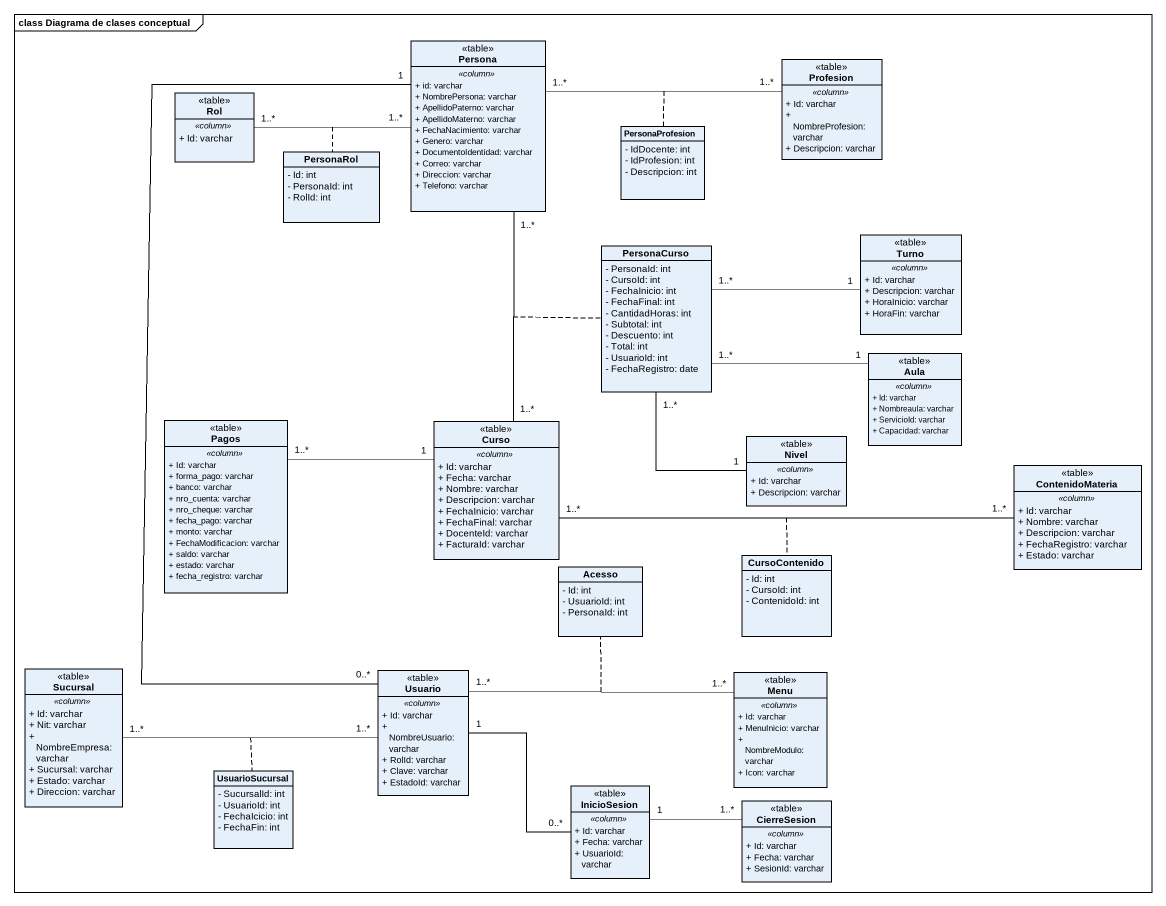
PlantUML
@startuml
mainframe class Diagrama de clases conceptual
hide circle
hide empty members
skinparam classAttributeIconSize 0
class Persona <<table>> {
  .. <<column>> ..
  + id: varchar
  + NombrePersona: varchar
  + ApellidoPaterno: varchar
  + ApellidoMaterno: varchar
  + FechaNacimiento: varchar
  + Genero: varchar
  + DocumentoIdentidad: varchar
  + Correo: varchar
  + Direccion: varchar
  + Telefono: varchar
}
class Profesion <<table>> {
  .. <<column>> ..
  + Id: varchar
  + NombreProfesion: varchar
  + Descripcion: varchar
}
class Rol <<table>> {
  .. <<column>> ..
  + Id: varchar
}
class PersonaRol {
  - Id: int
  - PersonaId: int
  - RolId: int
}
class PersonaProfesion {
  - IdDocente: int
  - IdProfesion: int
  - Descripcion: int
}
class Turno <<table>> {
  .. <<column>> ..
  + Id: varchar
  + Descripcion: varchar
  + HoraInicio: varchar
  + HoraFin: varchar
}
class PersonaCurso {
  - PersonaId: int
  - CursoId: int
  - FechaInicio: int
  - FechaFinal: int
  - CantidadHoras: int
  - Subtotal: int
  - Descuento: int
  - Total: int
  - UsuarioId: int
  - FechaRegistro: date
}
class Aula <<table>> {
  .. <<column>> ..
  + Id: varchar
  + Nombreaula: varchar
  + ServicioId: varchar
  + Capacidad: varchar
}
class Pagos <<table>> {
  .. <<column>> ..
  + Id: varchar
  + forma_pago: varchar
  + banco: varchar
  + nro_cuenta: varchar
  + nro_cheque: varchar
  + fecha_pago: varchar
  + monto: varchar
  + FechaModificacion: varchar
  + saldo: varchar
  + estado: varchar
  + fecha_registro: varchar
}
class Curso <<table>> {
  .. <<column>> ..
  + Id: varchar
  + Fecha: varchar
  + Nombre: varchar
  + Descripcion: varchar
  + FechaInicio: varchar
  + FechaFinal: varchar
  + DocenteId: varchar
  + FacturaId: varchar
}
class Nivel <<table>> {
  .. <<column>> ..
  + Id: varchar
  + Descripcion: varchar
}
class ContenidoMateria <<table>> {
  .. <<column>> ..
  + Id: varchar
  + Nombre: varchar
  + Descripcion: varchar
  + FechaRegistro: varchar
  + Estado: varchar
}
class CursoContenido {
  - Id: int
  - CursoId: int
  - ContenidoId: int
}
class Acesso {
  - Id: int
  - UsuarioId: int
  - PersonaId: int
}
class Sucursal <<table>> {
  .. <<column>> ..
  + Id: varchar
  + Nit: varchar
  + NombreEmpresa: varchar
  + Sucursal: varchar
  + Estado: varchar
  + Direccion: varchar
}
class Usuario <<table>> {
  .. <<column>> ..
  + Id: varchar
  + NombreUsuario: varchar
  + RolId: varchar
  + Clave: varchar
  + EstadoId: varchar
}
class Menu <<table>> {
  .. <<column>> ..
  + Id: varchar
  + MenuInicio: varchar
  + NombreModulo: varchar
  + Icon: varchar
}
class UsuarioSucursal {
  - SucursalId: int
  - UsuarioId: int
  - FechaIcicio: int
  - FechaFin: int
}
class InicioSesion <<table>> {
  .. <<column>> ..
  + Id: varchar
  + Fecha: varchar
  + UsuarioId: varchar
}
class CierreSesion <<table>> {
  .. <<column>> ..
  + Id: varchar
  + Fecha: varchar
  + SesionId: varchar
}
Persona "1..*" -- "1..*" Curso
(Persona, Curso) .. PersonaCurso
Persona "1" -- "0..*" Usuario
Profesion "1..*" -left- "1..*" Persona
(Profesion, Persona) .. PersonaProfesion
Rol "1..*" -right- "1..*" Persona
(Rol, Persona) .. PersonaRol
Turno "1" -left- "1..*" PersonaCurso
Aula "1" -left- "1..*" PersonaCurso
Pagos "1..*" -right- "1" Curso
Curso "1..*" -right- "1..*" ContenidoMateria
(Curso, ContenidoMateria) .. CursoContenido
Nivel "1" -up- "1..*" PersonaCurso
Sucursal "1..*" -right- "1..*" Usuario
(Sucursal, Usuario) .. UsuarioSucursal
Usuario "1..*" -right- "1..*" Menu
(Usuario, Menu) .. Acesso
Usuario "1" -right- "0..*" InicioSesion
InicioSesion "1" -right- "1..*" CierreSesion
@enduml
